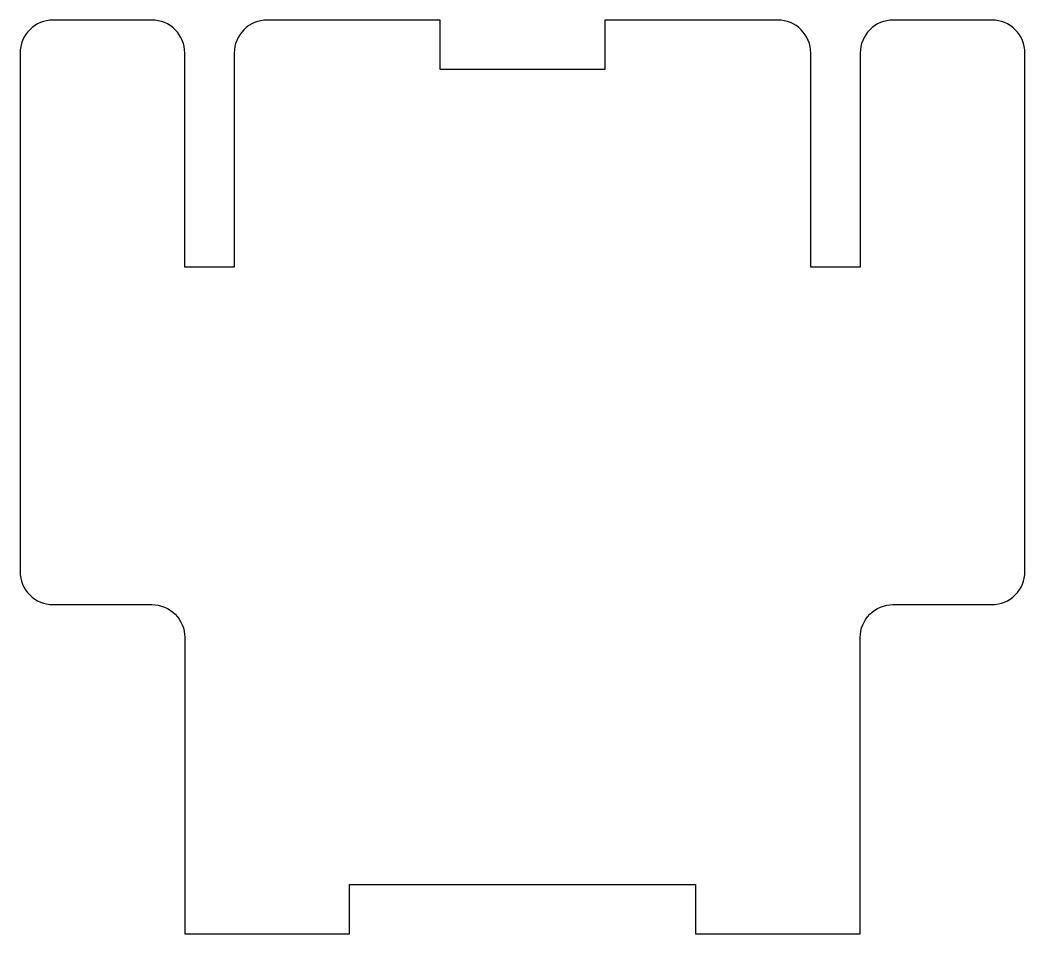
# Model space of a CAD drawing. Header units: millimetres. Extents: x -10 to 51, y 0 to 55.5.
import ezdxf

# ---------------------------------------------------------------- set-up
doc = ezdxf.new("R2010")
doc.units = ezdxf.units.MM

msp = doc.modelspace()

# ---------------------------------------------------------------- linework, layer by layer
msp.add_lwpolyline([(31, 3), (31, 0), (41, 0), (41, 18, -0.414214), (43, 20), (49, 20, 0.414214), (51, 22), (51, 53.5, 0.414214), (49, 55.5), (43, 55.5, 0.414214), (41, 53.5), (41, 40.5), (38, 40.5), (38, 53.5, 0.414214), (36, 55.5), (25.5, 55.5), (25.5, 52.5), (15.5, 52.5), (15.5, 55.5), (5, 55.5, 0.414214), (3, 53.5), (3, 40.5), (0, 40.5), (0, 53.5, 0.414214), (-2, 55.5), (-8, 55.5, 0.414214), (-10, 53.5), (-10, 22, 0.414214), (-8, 20), (-2, 20, -0.414214), (0, 18), (0, 0), (10, 0), (10, 3)], format="xyb", close=True)

doc.saveas('drawing.dxf')
